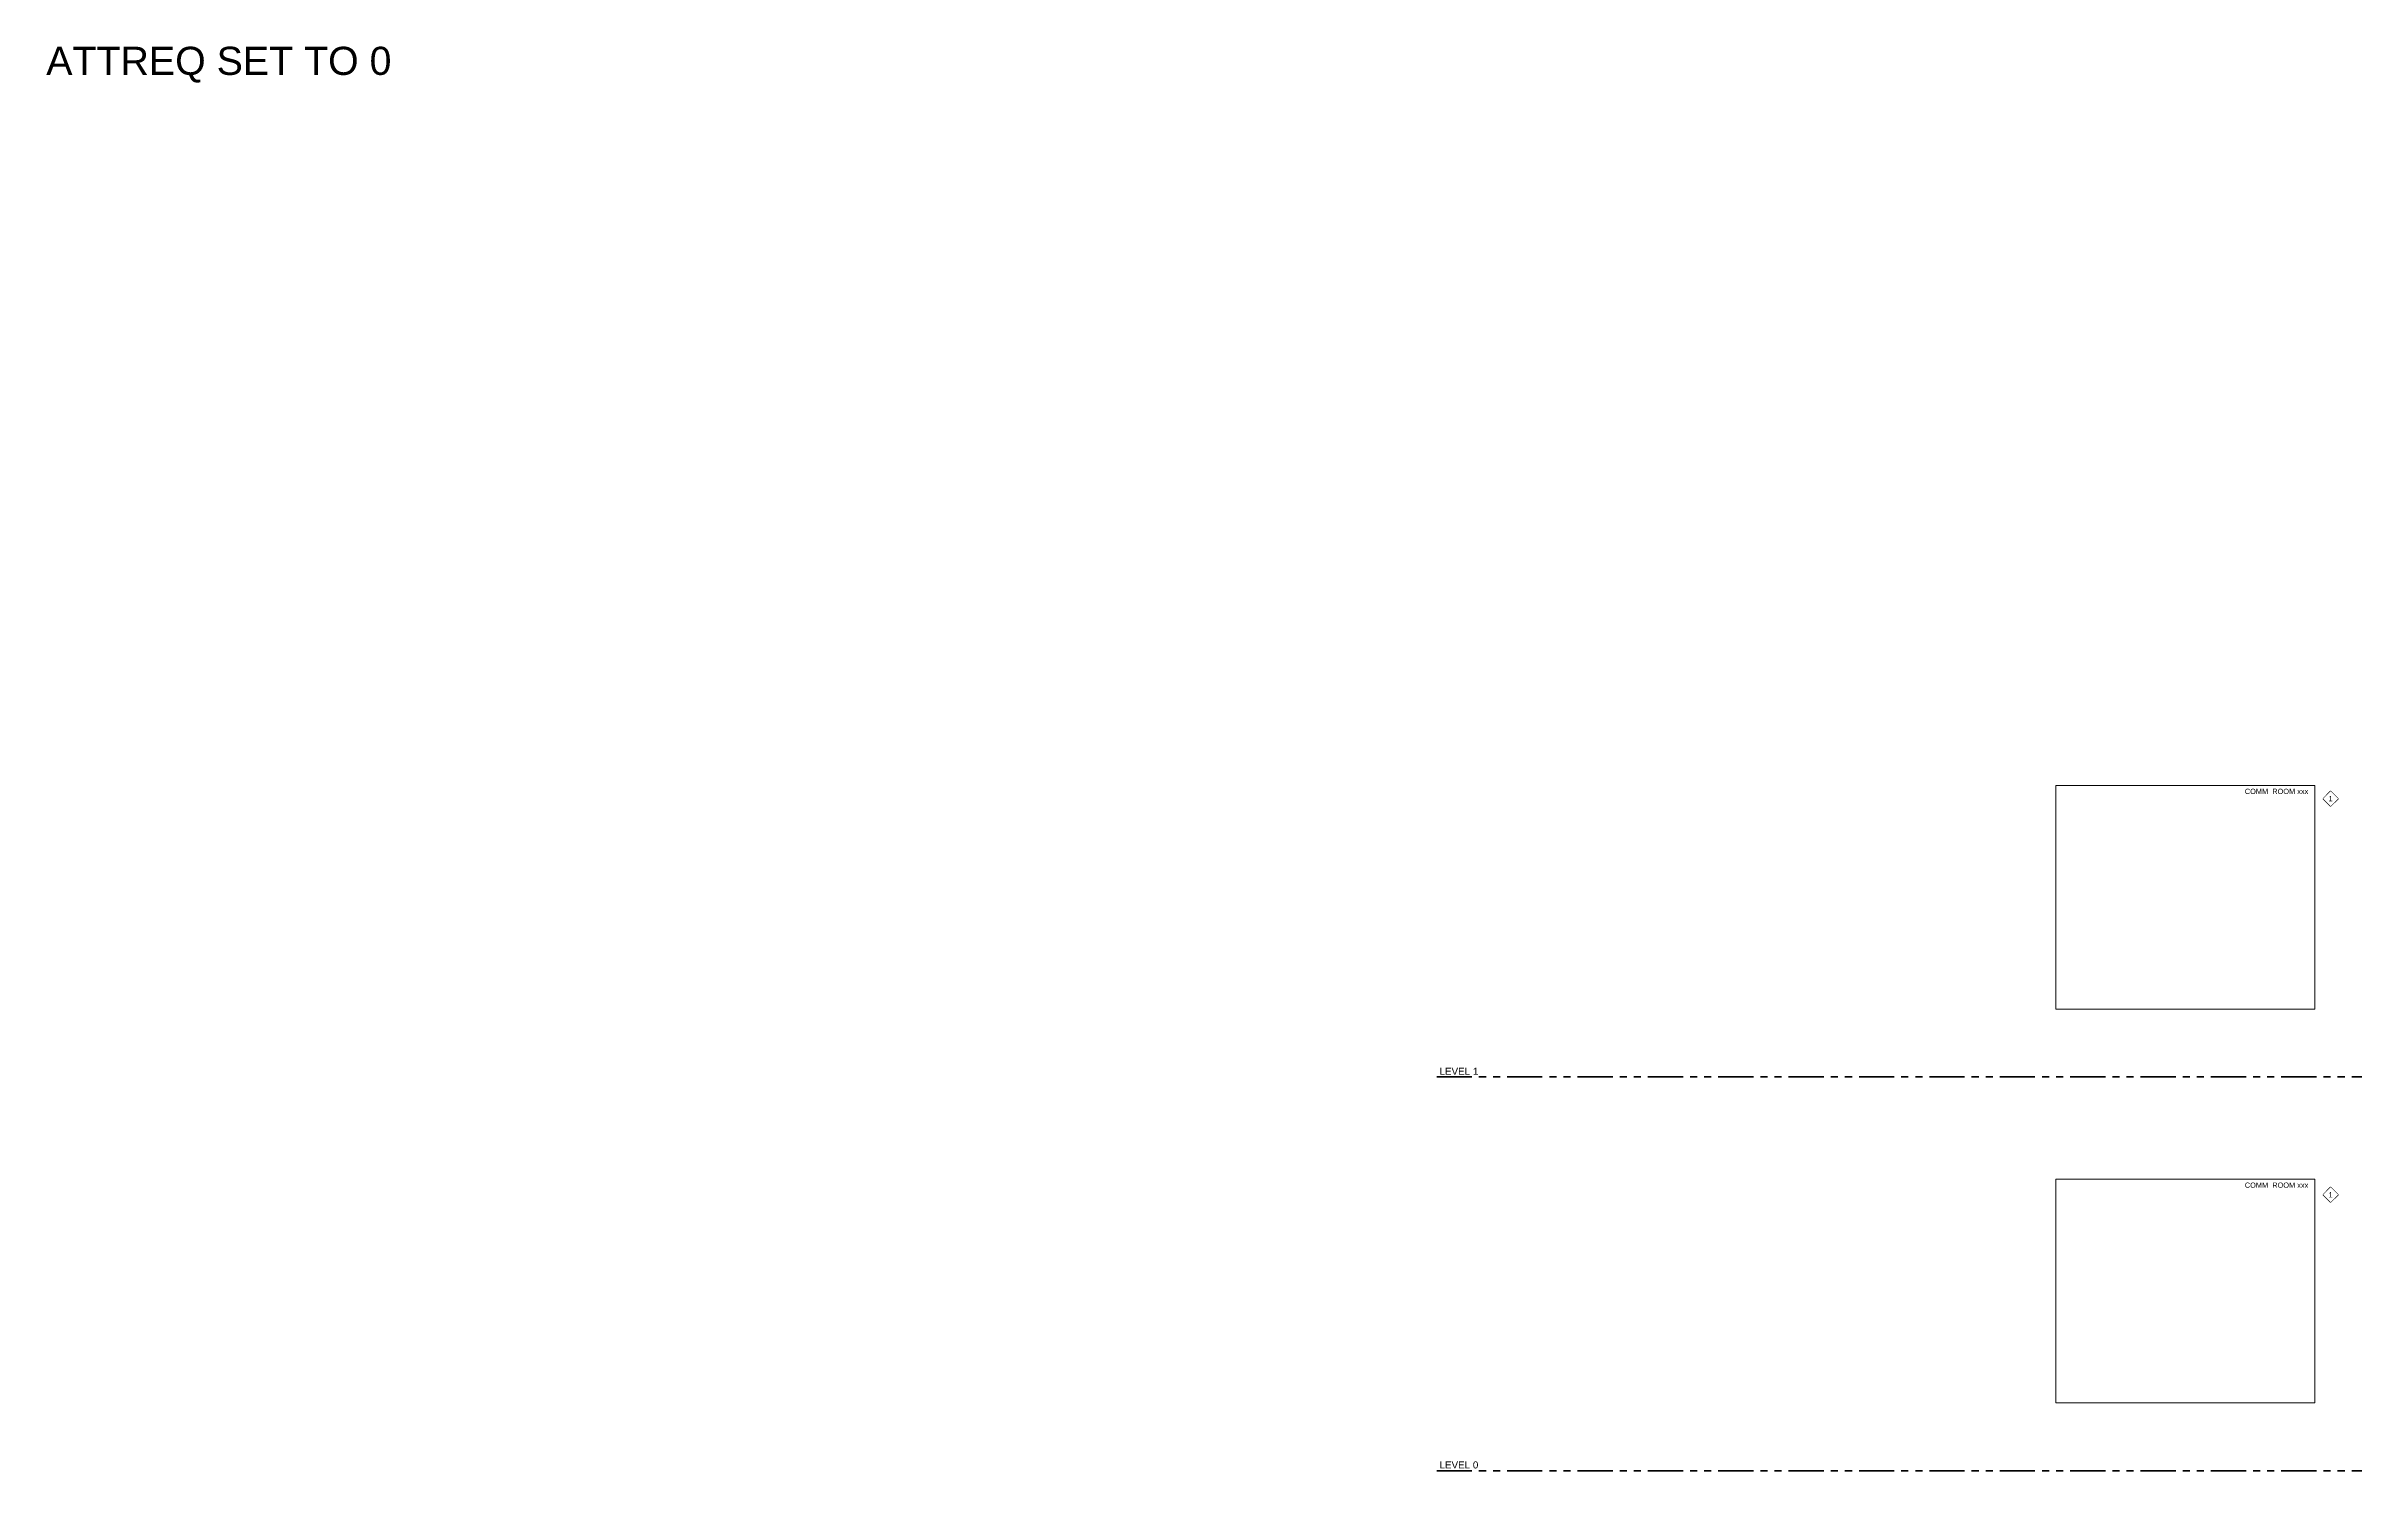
# Model space of a CAD drawing. Header units: inches. Extents: x 26 to 183, y 56 to 129.
# Drawn here: x 141.93 to 183.05, y 95.27 to 120.56 of the extents above; entities that cross this region are included whole.
import ezdxf
from ezdxf.enums import TextEntityAlignment as Align

# ---------------------------------------------------------------- set-up
doc = ezdxf.new("R2010")
doc.units = ezdxf.units.IN
doc.header["$MEASUREMENT"] = 0
doc.set_wipeout_variables(frame=1)
doc.linetypes.add('PHANTOM2', pattern=[1.25, 0.625, -0.125, 0.125, -0.125, 0.125, -0.125])
for name, color, linetype, lineweight in [('E-SERT-ACS', 23, 'Continuous', 30), ('F-ALRM-WIRE-DTCT', 151, 'Continuous', 35), ('F-ANNO-TEXT', 7, 'Continuous', 25), ('F-ANNO-WIPE', 7, 'Continuous', 0), ('S-ANNO-DIMS', 2, 'Continuous', 25)]:
    doc.layers.add(name, color=color, linetype=linetype, lineweight=lineweight)
doc.styles.add('MtXpl_Arial_Narrow', font='arial.ttf')

# ---------------------------------------------------------------- blocks, each defined once
blk = doc.blocks.new('KEYNOTE')
at = {"color": 0, "linetype": 'ByBlock', "lineweight": -2, "transparency": 16777216}
blk.add_lwpolyline([(-0.133, 0), (0, -0.133), (0.133, 0), (0, 0.133)], close=True, dxfattribs=at)
at = {"color": 0, "linetype": 'ByBlock', "lineweight": -2, "transparency": 16777216, "style": 'MtXpl_Arial_Narrow'}
blk.add_attdef('KEYNOTE', text='', height=0.0938, dxfattribs=at).set_placement((0, 0), align=Align.MIDDLE_CENTER)
at = {"color": 0, "linetype": 'ByBlock', "lineweight": -2, "transparency": 16777216}
blk.add_wipeout([(0, 0.133), (-0.133, 0), (0, -0.133), (0.133, 0)], dxfattribs=at).dxf.layer = 'F-ANNO-WIPE'

msp = doc.modelspace()

# ---------------------------------------------------------------- linework, layer by layer
at = {"layer": 'F-ALRM-WIRE-DTCT', "color": 251, "linetype": 'PHANTOM2', "true_color": 0x636466}
for p, q in [((166.62, 102.259), (183.047, 102.259)), ((166.62, 95.267), (183.047, 95.267))]:
    msp.add_line(p, q, dxfattribs=at)
at = {"layer": 'S-ANNO-DIMS', "color": 8, "lineweight": 15}
for points in [[(177.617, 107.434), (182.214, 107.434), (182.214, 103.463), (177.617, 103.463)], [(177.617, 100.442), (182.214, 100.442), (182.214, 96.471), (177.617, 96.471)]]:
    msp.add_lwpolyline(points, close=True, dxfattribs=at)

# ---------------------------------------------------------------- texts
at = {"layer": 'E-SERT-ACS', "color": 0, "insert": (141.924, 120.55), "char_height": 0.5, "width": 14.68259, "attachment_point": 1, "style": 'MtXpl_Arial_Narrow'}
msp.add_mtext('ATTREQ SET TO 0', dxfattribs=at)
at = {"layer": 'E-SERT-ACS', "color": 7, "lineweight": 25, "char_height": 0.09375, "width": 1.32, "attachment_point": 6, "style": 'MtXpl_Arial_Narrow'}
for s, insert in [('{\\fArial|b0|i0|c238|p34;COMM  ROOM }xxx', (182.099, 107.328)), ('{\\fArial|b0|i0|c238|p34;COMM  ROOM xxx}', (182.099, 100.336))]:
    msp.add_mtext(s, dxfattribs=dict(at, insert=insert))
at = {"layer": 'F-ANNO-TEXT', "char_height": 0.125, "width": 0.85951, "attachment_point": 7, "style": 'MtXpl_Arial_Narrow'}
for s, insert in [('LEVEL 1', (166.669, 102.296)), ('{\\fArial|b0|i0|c238|p34;LEVEL }0', (166.669, 95.305))]:
    msp.add_mtext(s, dxfattribs=dict(at, insert=insert))

# ---------------------------------------------------------------- next in the draw order: block references
at = {"layer": 'E-SERT-ACS', "color": 7}
for p in [(182.496, 107.199), (182.496, 100.166)]:
    msp.add_blockref('KEYNOTE', p, dxfattribs=at).add_auto_attribs({'KEYNOTE': '1'})

doc.saveas('drawing.dxf')
